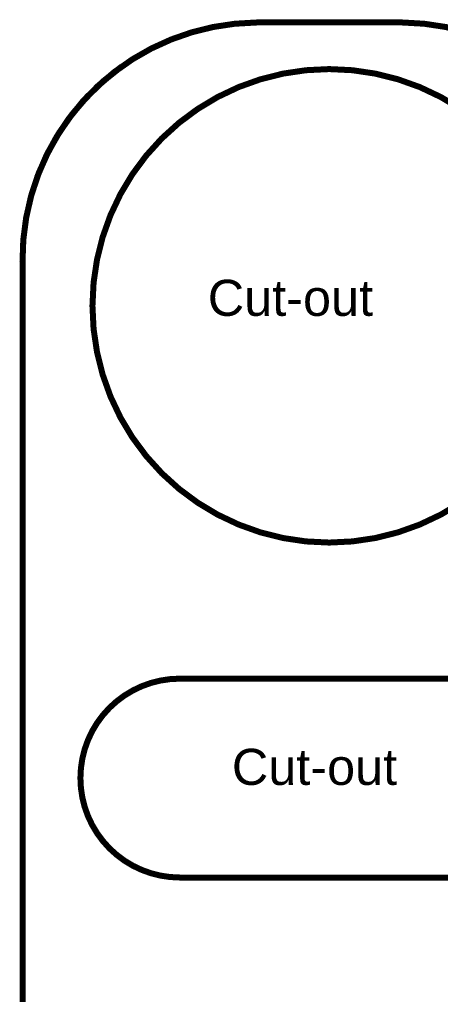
# Model space of a CAD drawing. Header units: inches. Extents: x 3 to 457, y -41 to 239.
# Drawn here: x 123.33 to 132.22, y 8.44 to 29.03 of the extents above; entities that cross this region are included whole.
import ezdxf

# ---------------------------------------------------------------- set-up
doc = ezdxf.new("R2010")
doc.units = ezdxf.units.IN
doc.layers.add('Fabrication', color=76, linetype='Continuous')
doc.styles.add('Arial', font='', dxfattribs={"height": 0.2})
doc.styles.get('Arial').set_extended_font_data('Arial')

msp = doc.modelspace()

# ---------------------------------------------------------------- linework, layer by layer
at = {"layer": 'Fabrication'}
for points in [[(123.393, 23.915, 0.127, 0.127, -0.414214), (128.337, 28.971, 0.127, 0.127, 0)], [(128.337, 28.971, 0.127, 0.127, 0), (131.416, 28.971, 0.127, 0.127, 0)], [(131.416, 28.971, 0.127, 0.127, -0.414214), (136.36, 23.915, 0.127, 0.127, 0)], [(123.393, 23.915, 0.127, 0.127, -0.244175), (125.471, 28.028, 0.127, 0.127, 0)], [(123.393, -17.966, 0.127, 0.127, 0), (123.393, 23.915, 0.127, 0.127, 0)], [(125.231, 14.498, 0.127, 0.127, -0.198912), (126.716, 15.113, 0.127, 0.127, 0)], [(126.716, 15.113, 0.127, 0.127, 0), (133.024, 15.113, 0.127, 0.127, 0)], [(124.616, 13.013, 0.127, 0.127, -0.198912), (125.231, 14.498, 0.127, 0.127, 0)], [(125.231, 11.528, 0.127, 0.127, -0.198912), (124.616, 13.013, 0.127, 0.127, 0)], [(126.716, 10.913, 0.127, 0.127, -0.198912), (125.231, 11.528, 0.127, 0.127, 0)], [(126.716, 10.913, 0.127, 0.127, 0), (133.024, 10.913, 0.127, 0.127, 0)]]:
    msp.add_lwpolyline(points, format="xyseb", dxfattribs=at)
for points in [[(128.305, 28.971, 0.0635, 0.0635, 1), (128.369, 28.971, 0.0635, 0.0635, 1)], [(128.305, 28.971, 0.0635, 0.0635, 1), (128.369, 28.971, 0.0635, 0.0635, 1)], [(131.384, 28.971, 0.0635, 0.0635, 1), (131.448, 28.971, 0.0635, 0.0635, 1)], [(131.384, 28.971, 0.0635, 0.0635, 1), (131.448, 28.971, 0.0635, 0.0635, 1)], [(134.87, 22.987, 0.127, 0.127, 1), (124.87, 22.987, 0.127, 0.127, 1)], [(125.439, 28.028, 0.0635, 0.0635, 1), (125.503, 28.028, 0.0635, 0.0635, 1)], [(123.362, 23.915, 0.0635, 0.0635, 1), (123.425, 23.915, 0.0635, 0.0635, 1)], [(123.361, 23.915, 0.0635, 0.0635, 1), (123.425, 23.915, 0.0635, 0.0635, 1)], [(123.362, 23.915, 0.0635, 0.0635, 1), (123.425, 23.915, 0.0635, 0.0635, 1)], [(124.838, 22.987, 0.0635, 0.0635, 1), (124.902, 22.987, 0.0635, 0.0635, 1)], [(126.685, 15.113, 0.0635, 0.0635, 1), (126.748, 15.113, 0.0635, 0.0635, 1)], [(126.685, 15.113, 0.0635, 0.0635, 1), (126.748, 15.113, 0.0635, 0.0635, 1)], [(125.2, 14.498, 0.0635, 0.0635, 1), (125.263, 14.498, 0.0635, 0.0635, 1)], [(125.2, 14.498, 0.0635, 0.0635, 1), (125.263, 14.498, 0.0635, 0.0635, 1)], [(124.585, 13.013, 0.0635, 0.0635, 1), (124.648, 13.013, 0.0635, 0.0635, 1)], [(124.585, 13.013, 0.0635, 0.0635, 1), (124.648, 13.013, 0.0635, 0.0635, 1)], [(125.2, 11.528, 0.0635, 0.0635, 1), (125.263, 11.528, 0.0635, 0.0635, 1)], [(125.2, 11.528, 0.0635, 0.0635, 1), (125.263, 11.528, 0.0635, 0.0635, 1)], [(126.685, 10.913, 0.0635, 0.0635, 1), (126.748, 10.913, 0.0635, 0.0635, 1)], [(126.685, 10.913, 0.0635, 0.0635, 1), (126.748, 10.913, 0.0635, 0.0635, 1)]]:
    msp.add_lwpolyline(points, format="xyseb", close=True, dxfattribs=at)

# ---------------------------------------------------------------- texts
at = {"layer": 'Fabrication', "style": 'Arial'}
for p in [(127.306, 22.775), (127.814, 12.869)]:
    msp.add_text('Cut-out', height=0.762, dxfattribs=at).set_placement(p)

doc.saveas('drawing.dxf')
